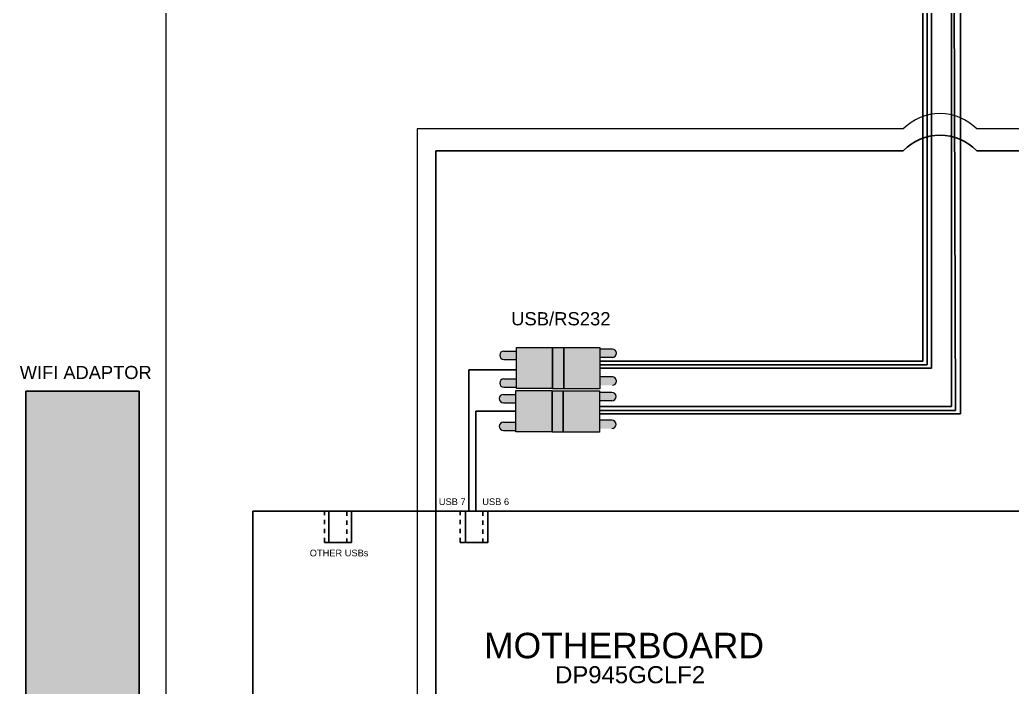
# Model space of a CAD drawing. Header units: inches. Extents: x -5 to 130, y -68 to 69.
# Drawn here: x 7.37 to 29.28, y 16.29 to 31.02 of the extents above; entities that cross this region are included whole.
import ezdxf

# ---------------------------------------------------------------- set-up
doc = ezdxf.new("R2010")
doc.units = ezdxf.units.IN
doc.header["$LTSCALE"] = 0.002
doc.header["$MEASUREMENT"] = 0
doc.linetypes.add('ACAD_ISO03W100', pattern=[30, 12, -18])
for name, color, linetype, lineweight in [('24VDC', 1, 'Continuous', 60), ('lidar data', 251, 'Continuous', 30), ('Motherboard', 92, 'Continuous', 30), ('USB', 251, 'Continuous', 30), ('USB Motor wire Control', 251, 'Continuous', 30), ('USB wire WiFi', 251, 'Continuous', 30), ('WiFi Adapter', 251, 'Continuous', 30)]:
    doc.layers.add(name, color=color, linetype=linetype, lineweight=lineweight)
for name, color, linetype in [('5VDC', 1, 'Continuous'), ('Black GND', 250, 'Continuous'), ('Connectors', 250, 'Continuous'), ('r232 motor control wires', 251, 'Continuous'), ('Texts', 6, 'Continuous'), ('White Wire Cape', 251, 'Continuous')]:
    doc.layers.add(name, color=color, linetype=linetype)
doc.styles.get("Standard").update_dxf_attribs({"font": 'arial.ttf'})

# ---------------------------------------------------------------- blocks, each defined once
blk = doc.blocks.new('wifi adaptor')
at = {"layer": 'USB wire WiFi', "true_color": 0x636466}
h = blk.add_hatch(color=251, dxfattribs=at)
h.dxf.hatch_style = 1
h.paths.add_polyline_path([(11.50711901062732, 22.82183901639631), (9.00711901062732, 22.82183901639631), (9.00711901062732, 15.82183901639631), (11.50711901062732, 15.82183901639631)])
at = {"layer": 'WiFi Adapter'}
blk.add_lwpolyline([(9.00711901062732, 22.82183901639631), (9.00711901062732, 15.82183901639631), (11.50711901062732, 15.82183901639631), (11.50711901062732, 22.82183901639631)], close=True, dxfattribs=at)

msp = doc.modelspace()

# ---------------------------------------------------------------- hatches: boundary and pattern name
at = {"layer": 'Connectors', "true_color": 0x636466}
h = msp.add_hatch(color=251, dxfattribs=at)
h.dxf.hatch_style = 1
h.paths.add_polyline_path([(18.05377342351846, 23.71041166393663, 1), (18.05377342351846, 23.52626211814436, 1)])
h.paths.add_polyline_path([(18.05377342351846, 23.71041166393663, -1), (18.05377342351846, 23.52626211814436), (18.32999774220682, 23.52626211814436), (18.32999774220682, 23.71041166393663)])
h = msp.add_hatch(color=251, dxfattribs=at)
h.dxf.hatch_style = 1
h.paths.add_polyline_path([(18.32999774220682, 23.32963580470077), (18.32999774220682, 22.88122782907325), (19.1279787361987, 22.88122782907325), (19.12797873619871, 23.32963580470077)])
h.paths.add_polyline_path([(18.32999774220682, 23.79237653949763), (18.32999774220682, 23.32963580470077), (19.12797873619871, 23.32963580470077), (19.12797873619871, 23.79237653949763)])
at = {"layer": 'Connectors', "true_color": 0x136734}
h = msp.add_hatch(color=116, dxfattribs=at)
h.dxf.hatch_style = 1
h.paths.add_polyline_path([(19.12797873619871, 23.32963580470077), (19.12797873619871, 22.87406144948858), (19.37470387973946, 22.87406144948858), (19.37470387973946, 23.32963580470077)])
h.paths.add_polyline_path([(19.12797873619871, 23.78521015991296), (19.12797873619871, 23.32963580470077), (19.37470387973946, 23.32963580470077), (19.37470387973946, 23.78521015991296)])
at = {"layer": 'Connectors', "true_color": 0xc7c8ca}
h = msp.add_hatch(color=9, dxfattribs=at)
h.dxf.hatch_style = 1
h.paths.add_polyline_path([(20.17268487373135, 23.33680218428544), (20.17268487373135, 23.78521015991296), (19.37470387973946, 23.78521015991296), (19.37470387973946, 23.33680218428544)])
h.paths.add_polyline_path([(20.17268487373134, 22.87406144948858), (20.17268487373135, 23.33680218428544), (19.37470387973946, 23.33680218428544), (19.37470387973946, 22.87406144948858)])
h = msp.add_hatch(color=9, dxfattribs=at)
h.dxf.hatch_style = 1
h.paths.add_polyline_path([(20.44890919241971, 23.57034792188477, 1), (20.44890919241971, 23.75449746767704, 1)])
h.paths.add_polyline_path([(20.44890919241971, 23.57034792188477, -1), (20.44890919241971, 23.75449746767704), (20.17268487373135, 23.75449746767704), (20.17268487373135, 23.57034792188477)])
at = {"layer": 'Connectors', "true_color": 0x636466}
h = msp.add_hatch(color=251, dxfattribs=at)
h.dxf.hatch_style = 1
h.paths.add_polyline_path([(18.05377342351846, 23.09609006710144, 1), (18.05377342351846, 22.91194052130917, 1)])
h.paths.add_polyline_path([(18.05377342351846, 23.09609006710144, -1), (18.05377342351846, 22.91194052130917), (18.32999774220682, 22.91194052130917), (18.32999774220682, 23.09609006710144)])
at = {"layer": 'Connectors', "true_color": 0xc7c8ca}
h = msp.add_hatch(color=9, dxfattribs=at)
h.dxf.hatch_style = 1
h.paths.add_polyline_path([(20.44890919241971, 22.95602632504958, 1), (20.44890919241971, 23.14017587084185, 1)])
h.paths.add_polyline_path([(20.44890919241971, 22.95602632504958, -1), (20.44890919241971, 23.14017587084185), (20.17268487373135, 23.14017587084185), (20.17268487373135, 22.95602632504958)])
at = {"layer": 'Connectors', "true_color": 0x636466}
h = msp.add_hatch(color=251, dxfattribs=at)
h.dxf.hatch_style = 1
h.paths.add_polyline_path([(18.32125436817749, 22.3739654345729), (18.32125436817748, 21.92555745894538), (19.11923536216937, 21.92555745894537), (19.11923536216937, 22.3739654345729)])
h.paths.add_polyline_path([(18.32125436817749, 22.83670616936976), (18.32125436817749, 22.3739654345729), (19.11923536216937, 22.3739654345729), (19.11923536216938, 22.83670616936975)])
at = {"layer": 'Connectors', "true_color": 0x000000}
h = msp.add_hatch(color=18, dxfattribs=at)
h.dxf.hatch_style = 1
h.paths.add_polyline_path([(19.11923536216938, 22.3739654345729), (19.11923536216938, 21.9183910793607), (19.36596050571012, 21.9183910793607), (19.36596050571013, 22.3739654345729)])
h.paths.add_polyline_path([(19.11923536216938, 22.82953978978508), (19.11923536216938, 22.3739654345729), (19.36596050571013, 22.3739654345729), (19.36596050571013, 22.82953978978508)])
at = {"layer": 'Connectors', "true_color": 0xc7c8ca}
h = msp.add_hatch(color=9, dxfattribs=at)
h.dxf.hatch_style = 1
h.paths.add_polyline_path([(20.16394149970201, 22.38113181415756), (20.16394149970201, 22.82953978978508), (19.36596050571013, 22.82953978978508), (19.36596050571013, 22.38113181415756)])
h.paths.add_polyline_path([(20.16394149970201, 21.9183910793607), (20.16394149970201, 22.38113181415756), (19.36596050571013, 22.38113181415756), (19.36596050571012, 21.9183910793607)])
h = msp.add_hatch(color=9, dxfattribs=at)
h.dxf.hatch_style = 1
h.paths.add_polyline_path([(20.44016581839038, 22.6146775517569, 1), (20.44016581839038, 22.79882709754916, 1)])
h.paths.add_polyline_path([(20.44016581839038, 22.6146775517569, -1), (20.44016581839038, 22.79882709754916), (20.16394149970201, 22.79882709754916), (20.16394149970201, 22.6146775517569)])
at = {"layer": 'Connectors', "true_color": 0x636466}
h = msp.add_hatch(color=251, dxfattribs=at)
h.dxf.hatch_style = 1
h.paths.add_polyline_path([(18.04503004948912, 22.75474129380875, 1), (18.04503004948912, 22.57059174801648, 1)])
h.paths.add_polyline_path([(18.04503004948912, 22.75474129380875, -1), (18.04503004948912, 22.57059174801648), (18.32125436817749, 22.57059174801648), (18.32125436817749, 22.75474129380875)])
h = msp.add_hatch(color=251, dxfattribs=at)
h.dxf.hatch_style = 1
h.paths.add_polyline_path([(18.04503004948912, 22.14041969697356, 1), (18.04503004948912, 21.95627015118129, 1)])
h.paths.add_polyline_path([(18.04503004948912, 22.14041969697356, -1), (18.04503004948912, 21.95627015118129), (18.32125436817749, 21.95627015118129), (18.32125436817749, 22.14041969697356)])
at = {"layer": 'Connectors', "true_color": 0xc7c8ca}
h = msp.add_hatch(color=9, dxfattribs=at)
h.dxf.hatch_style = 1
h.paths.add_polyline_path([(20.44016581839038, 22.0003559549217, 1), (20.44016581839038, 22.18450550071397, 1)])
h.paths.add_polyline_path([(20.44016581839038, 22.0003559549217, -1), (20.44016581839038, 22.18450550071397), (20.16394149970201, 22.18450550071397), (20.16394149970201, 22.0003559549217)])

# ---------------------------------------------------------------- linework, layer by layer
at = {"layer": '24VDC', "color": 0, "lineweight": 35}
for p, q in [((16.54928024596464, 28.13107600337133), (16.54928024596463, 2.287275404787451)), ((26.87140463466733, 28.13107600337133), (16.54928024596464, 28.13107600337133)), ((32.83649069028755, 28.13107600337133), (28.49329986589932, 28.13107600337133))]:
    msp.add_line(p, q, dxfattribs=at)
msp.add_arc((27.68235225028332, 27.34022418731696), 1.132732373612482, 44.2812183130708, 135.7187816869298, dxfattribs=at)
at = {"layer": 'Black GND'}
for p, q in [((16.14244478712632, 28.61193151635707), (16.14244478712632, 8.510427586854348)), ((26.87140463466732, 28.61193151635706), (16.14244478712632, 28.61193151635707)), ((32.83649069028755, 28.61193151635707), (28.49329986589932, 28.61193151635706))]:
    msp.add_line(p, q, dxfattribs=at)
msp.add_arc((27.68235225028332, 27.8210797003027), 1.132732373612482, 44.2812183130708, 135.7187816869298, dxfattribs=at)
at = {"layer": 'Connectors'}
for p, q in [((18.05377342351846, 23.71041166393663), (18.32999774220682, 23.71041166393663)), ((20.44890919241971, 23.75449746767704), (20.17268487373135, 23.75449746767704)), ((20.17268487373135, 23.57034792188477), (20.17268487373135, 23.53950735108129)), ((20.44890919241971, 23.57034792188477), (20.17268487373135, 23.57034792188477)), ((18.05377342351846, 23.09609006710144), (18.32999774220682, 23.09609006710144)), ((20.44890919241971, 23.14017587084185), (20.17268487373135, 23.14017587084185)), ((20.44016581839038, 22.79882709754916), (20.16394149970201, 22.79882709754916)), ((18.04503004948912, 22.75474129380875), (18.32125436817749, 22.75474129380875)), ((20.16394149970201, 22.61467755175689), (20.16394149970201, 22.58383698095341)), ((20.44016581839038, 22.6146775517569), (20.16394149970201, 22.6146775517569)), ((18.04503004948912, 22.14041969697356), (18.32125436817749, 22.14041969697356)), ((20.44016581839038, 22.18450550071397), (20.16394149970201, 22.18450550071397))]:
    msp.add_line(p, q, dxfattribs=at)
for points in [[(18.32999774220682, 22.88122782907325), (18.32999774220682, 23.79237653949763), (19.12797873619871, 23.79237653949763), (19.1279787361987, 22.88122782907325)], [(19.12797873619871, 22.87406144948858), (19.12797873619871, 23.78521015991296), (19.37470387973946, 23.78521015991296), (19.37470387973946, 22.87406144948858)], [(20.17268487373135, 23.78521015991296), (20.17268487373134, 22.87406144948858), (19.37470387973946, 22.87406144948858), (19.37470387973946, 23.78521015991296)], [(18.32125436817748, 21.92555745894538), (18.32125436817749, 22.83670616936976), (19.11923536216938, 22.83670616936975), (19.11923536216937, 21.92555745894537)], [(19.11923536216938, 21.9183910793607), (19.11923536216938, 22.82953978978508), (19.36596050571013, 22.82953978978508), (19.36596050571012, 21.9183910793607)], [(20.16394149970201, 22.82953978978508), (20.16394149970201, 21.9183910793607), (19.36596050571012, 21.9183910793607), (19.36596050571013, 22.82953978978508)]]:
    msp.add_lwpolyline(points, close=True, dxfattribs=at)
for points in [[(18.32999774220682, 23.71041166393663), (18.32999774220682, 23.74125223474012)], [(18.05377342351846, 23.52626211814436), (18.32999774220682, 23.52626211814436)], [(18.32999774220682, 23.09609006710144), (18.32999774220682, 23.12693063790492)], [(18.05377342351846, 22.91194052130917), (18.32999774220682, 22.91194052130917)], [(18.04503004948912, 22.57059174801648), (18.32125436817749, 22.57059174801648)], [(18.32125436817749, 22.75474129380875), (18.32125436817749, 22.78558186461224)], [(18.32125436817749, 22.14041969697356), (18.32125436817749, 22.17126026777704)], [(18.04503004948912, 21.95627015118129), (18.32125436817749, 21.95627015118129)]]:
    msp.add_lwpolyline(points, dxfattribs=at)
for centre, start, end in [((18.05377342351846, 23.6183368910405), 89.9999999999999, 269.9999999999999), ((20.44890919241971, 23.66242269478091), 269.9999999999999, 89.9999999999999), ((18.05377342351846, 23.0040152942053), 89.9999999999999, 269.9999999999999), ((20.44890919241971, 23.04810109794571), 269.9999999999999, 89.9999999999999), ((20.44016581839038, 22.70675232465303), 269.9999999999999, 89.9999999999999), ((18.04503004948912, 22.66266652091262), 89.9999999999999, 269.9999999999999), ((18.04503004948912, 22.04834492407743), 89.9999999999999, 269.9999999999999), ((20.44016581839038, 22.09243072781784), 269.9999999999999, 89.9999999999999)]:
    msp.add_arc(centre, 0.0920747728961345, start, end, dxfattribs=at)
at = {"layer": 'lidar data'}
for p, q in [((27.30609105615617, 23.49041051747615), (27.30609105615617, 34.22787063254762)), ((27.39708632607727, 23.4071073633675), (27.39708632607727, 34.09270015844115)), ((27.49227987311338, 23.32963580470077), (27.49227987311338, 33.9770860390822)), ((20.17268487373135, 23.49041051747615), (20.79063845051877, 23.49041051747615)), ((20.79063845051877, 23.49041051747615), (22.51371896873934, 23.49041051747615)), ((22.51371896873934, 23.49041051747615), (27.30609105615617, 23.49041051747615)), ((17.27807347273642, 21.38781659901612), (17.27807347273642, 23.29372417860357)), ((17.27807347273642, 23.29372417860357), (18.32999774220682, 23.29372417860356)), ((20.17268487373135, 23.4071073633675), (20.92411507593926, 23.4071073633675)), ((20.17268487373134, 23.32963580470077), (20.99110541683785, 23.32963580470077)), ((20.92411507593926, 23.4071073633675), (22.50970495920956, 23.4071073633675)), ((20.99110541683785, 23.32963580470077), (22.52175521322897, 23.32963580470077)), ((22.50970495920956, 23.4071073633675), (27.30609105615616, 23.4071073633675)), ((22.52175521322897, 23.32963580470077), (27.49227987311338, 23.32963580470077)), ((17.27807347273642, 20.17332000017183), (17.27807347273642, 21.38781659901612))]:
    msp.add_line(p, q, dxfattribs=at)
at = {"layer": 'Motherboard'}
msp.add_lwpolyline([(12.51424312960049, 20.17332000017183), (29.51424312960049, 20.17332000017183), (29.51424312960049, 3.173320000171834), (12.51424312960049, 3.173320000171834)], close=True, dxfattribs=at)
at = {"layer": 'r232 motor control wires', "color": 254, "lineweight": 35}
for p, q in [((28.02929588822758, 22.40159005784329), (27.98904165288003, 33.32802007200841)), ((28.13489097991334, 22.32411849917656), (28.13489097991334, 33.33046401476935)), ((27.93454491042218, 22.48489321195194), (27.93454491042218, 32.93921025997918)), ((20.17268487373135, 22.48489321195194), (20.79063845051877, 22.48489321195194)), ((20.17268487373135, 22.40159005784329), (20.92411507593926, 22.40159005784329)), ((20.79063845051877, 22.48489321195194), (22.51371896873934, 22.48489321195194)), ((20.92411507593926, 22.40159005784329), (22.50970495920956, 22.40159005784329)), ((22.50970495920956, 22.40159005784329), (27.93454491042218, 22.40159005784329)), ((22.51371896873934, 22.48489321195194), (27.93454491042218, 22.48489321195194)), ((20.17268487373134, 22.32411849917656), (20.99110541683785, 22.32411849917656)), ((20.99110541683785, 22.32411849917656), (22.52175521322897, 22.32411849917656)), ((22.52175521322897, 22.32411849917656), (28.13489097991334, 22.32411849917656))]:
    msp.add_line(p, q, dxfattribs=at)
at = {"layer": 'r232 motor control wires', "color": 254, "lineweight": 30}
msp.add_line((27.93454491042218, 22.40159005784329), (28.02929588822758, 22.40159005784329), dxfattribs=at)
at = {"layer": 'USB', "linetype": 'ACAD_ISO03W100'}
for points in [[(14.09241738708661, 20.17332000017183), (14.58899106054341, 20.17332000017183), (14.58899106054341, 19.48763790158017), (14.09241738708661, 19.48763790158017)], [(17.09181801993174, 20.17332000017183), (17.58839169338853, 20.17332000017183), (17.58839169338853, 19.48763790158017), (17.09181801993174, 19.48763790158017)]]:
    msp.add_lwpolyline(points, close=True, dxfattribs=at)
at = {"layer": 'USB'}
for points in [[(14.19240845132984, 20.17332000017183), (14.68898212478663, 20.17332000017183), (14.68898212478663, 19.48763790158017), (14.19240845132984, 19.48763790158017)], [(17.20538609541762, 20.17332000017183), (17.70195976887442, 20.17332000017183), (17.70195976887442, 19.48763790158017), (17.20538609541762, 19.48763790158017)]]:
    msp.add_lwpolyline(points, close=True, dxfattribs=at)
at = {"layer": 'USB Motor wire Control'}
for p, q in [((27.30609105615616, 23.4071073633675), (27.39708632607727, 23.4071073633675)), ((17.56810199795291, 22.38113181415757), (17.43507611025211, 22.38113181415757)), ((17.43507611025211, 22.38113181415757), (17.43507611025211, 20.17332000017183)), ((18.32125436817749, 22.38113181415757), (17.56810199795291, 22.38113181415757))]:
    msp.add_line(p, q, dxfattribs=at)
at = {"layer": 'White Wire Cape', "color": 18, "true_color": 0x000000}
msp.add_lwpolyline([(10.59644503336892, 41.67428191614697), (63.89348247074668, 41.67428191614698), (63.89348247074668, -7.00989601198085), (10.59644503336892, -7.009896011980857)], close=True, dxfattribs=at)

# ---------------------------------------------------------------- block references
at = {"layer": '5VDC'}
msp.add_blockref('wifi adaptor', (-1.50693290681852, 0), dxfattribs=at)

# ---------------------------------------------------------------- texts
at = {"layer": 'Texts'}
for s, height, p in [('USB/RS232', 0.291647269847233, (18.21315566817187, 24.27754441202042)), ('WIFI ADAPTOR', 0.2886557328424534, (7.36439956702235, 23.09360762697785)), ('USB 7', 0.1464165658912751, (16.61760225153778, 20.31132326121828)), ('USB 6', 0.1464165658912751, (17.57759066947294, 20.31132326121828)), ('OTHER USBs ', 0.1464165658912751, (13.76725633101698, 19.17956406810631)), ('MOTHERBOARD', 0.5611123721893633, (17.61517339863546, 16.92993770517834)), ('DP945GCLF2', 0.377241583121514, (19.18590165957913, 16.3772266444161))]:
    msp.add_text(s, height=height, dxfattribs=at).set_placement(p)

doc.saveas('drawing.dxf')
